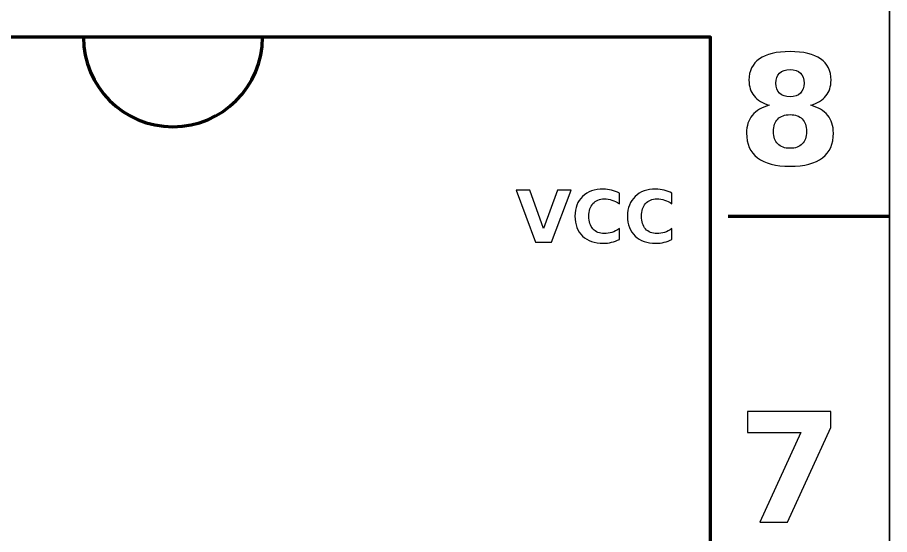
# Model space of a CAD drawing. Header units: centimetres. Extents: x -12.5 to -8.5, y -18.85 to -12.85.
# Drawn here: x -10.934 to -8.5, y -15.739 to -14.295 of the extents above; entities that cross this region are included whole.
import ezdxf

# ---------------------------------------------------------------- set-up
doc = ezdxf.new("R2010")
doc.units = ezdxf.units.CM
doc.header["$MEASUREMENT"] = 0
doc.layers.add('Layer 1', color=7, linetype='Continuous')

msp = doc.modelspace()

# ---------------------------------------------------------------- linework, layer by layer
at = {"layer": 'Layer 1', "color": 7, "lineweight": 35}
msp.add_open_spline([(-12.5, -12.85), (-12.5, -12.85), (-8.5, -12.85), (-8.5, -12.85), (-8.5, -12.85), (-8.5, -12.85), (-8.5, -18.85), (-8.5, -18.85), (-8.5, -18.85), (-8.5, -18.85), (-12.5, -18.85), (-12.5, -18.85), (-12.5, -18.85), (-12.5, -18.85), (-12.5, -12.85), (-12.5, -12.85)], degree=3, knots=[0, 0, 0, 0, 0.25, 0.25, 0.25, 0.25, 0.5, 0.5, 0.5, 0.5, 0.75, 0.75, 0.75, 0.75, 1, 1, 1, 1], dxfattribs=at)
at = {"layer": 'Layer 1', "color": 250, "lineweight": 100}
for points in [[(-12, -14.35), (-12, -14.35), (-9, -14.35), (-9, -14.35), (-9, -14.35), (-9, -14.35), (-9, -18.25), (-9, -18.25), (-9, -18.25), (-9, -18.25), (-12, -18.25), (-12, -18.25), (-12, -18.25), (-12, -18.25), (-12, -14.35), (-12, -14.35)], [(-10.5, -14.35), (-10.5, -14.35), (-10.25, -14.35), (-10.25, -14.35), (-10.25, -14.35), (-10.25, -14.48805), (-10.36195, -14.6), (-10.5, -14.6), (-10.5, -14.6), (-10.63805, -14.6), (-10.75, -14.48805), (-10.75, -14.35), (-10.75, -14.35), (-10.75, -14.35), (-10.5, -14.35), (-10.5, -14.35)]]:
    msp.add_open_spline(points, degree=3, knots=[0, 0, 0, 0, 0.25, 0.25, 0.25, 0.25, 0.5, 0.5, 0.5, 0.5, 0.75, 0.75, 0.75, 0.75, 1, 1, 1, 1], dxfattribs=at)
at = {"layer": 'Layer 1', "color": 250}
for points, knots in [([(-8.83574, -14.53999), (-8.85443, -14.53434), (-8.86855, -14.52566), (-8.87807, -14.51395), (-8.87807, -14.51395), (-8.8876, -14.50224), (-8.89232, -14.48764), (-8.89232, -14.47014), (-8.89232, -14.47014), (-8.89232, -14.4441), (-8.88259, -14.42421), (-8.86318, -14.41059), (-8.86318, -14.41059), (-8.84378, -14.39697), (-8.81521, -14.39013), (-8.7776, -14.39013), (-8.7776, -14.39013), (-8.74028, -14.39013), (-8.71184, -14.3969), (-8.69244, -14.41052), (-8.69244, -14.41052), (-8.67304, -14.42407), (-8.6633, -14.44396), (-8.6633, -14.47014), (-8.6633, -14.47014), (-8.6633, -14.48764), (-8.6681, -14.50224), (-8.67762, -14.51395), (-8.67762, -14.51395), (-8.68722, -14.52566), (-8.7014, -14.53434), (-8.7201, -14.53999), (-8.7201, -14.53999), (-8.69914, -14.54577), (-8.68334, -14.55516), (-8.67269, -14.56821), (-8.67269, -14.56821), (-8.66203, -14.58119), (-8.65667, -14.59763), (-8.65667, -14.61753), (-8.65667, -14.61753), (-8.65667, -14.64808), (-8.66683, -14.67122), (-8.68715, -14.68681), (-8.68715, -14.68681), (-8.70747, -14.70248), (-8.73767, -14.71031), (-8.7776, -14.71031), (-8.7776, -14.71031), (-8.81775, -14.71031), (-8.84801, -14.70248), (-8.86848, -14.68681), (-8.86848, -14.68681), (-8.88894, -14.67122), (-8.89917, -14.64808), (-8.89917, -14.61753), (-8.89917, -14.61753), (-8.89917, -14.59763), (-8.8938, -14.58119), (-8.88315, -14.56821), (-8.88315, -14.56821), (-8.8725, -14.55516), (-8.85669, -14.54577), (-8.83574, -14.53999)], [0, 0, 0, 0, 0.0625, 0.0625, 0.0625, 0.0625, 0.125, 0.125, 0.125, 0.125, 0.1875, 0.1875, 0.1875, 0.1875, 0.25, 0.25, 0.25, 0.25, 0.3125, 0.3125, 0.3125, 0.3125, 0.375, 0.375, 0.375, 0.375, 0.4375, 0.4375, 0.4375, 0.4375, 0.5, 0.5, 0.5, 0.5, 0.5625, 0.5625, 0.5625, 0.5625, 0.625, 0.625, 0.625, 0.625, 0.6875, 0.6875, 0.6875, 0.6875, 0.75, 0.75, 0.75, 0.75, 0.8125, 0.8125, 0.8125, 0.8125, 0.875, 0.875, 0.875, 0.875, 0.9375, 0.9375, 0.9375, 0.9375, 1, 1, 1, 1]), ([(-8.81711, -14.47818), (-8.81711, -14.49046), (-8.81372, -14.49991), (-8.80688, -14.50647), (-8.80688, -14.50647), (-8.80004, -14.51311), (-8.7903, -14.51642), (-8.7776, -14.51642), (-8.7776, -14.51642), (-8.76518, -14.51642), (-8.75559, -14.51311), (-8.74888, -14.50647), (-8.74888, -14.50647), (-8.74211, -14.49991), (-8.73872, -14.49046), (-8.73872, -14.47818), (-8.73872, -14.47818), (-8.73872, -14.4659), (-8.74211, -14.45652), (-8.74888, -14.44996), (-8.74888, -14.44996), (-8.75559, -14.4434), (-8.76518, -14.44015), (-8.7776, -14.44015), (-8.7776, -14.44015), (-8.7903, -14.44015), (-8.80004, -14.44347), (-8.80688, -14.4501), (-8.80688, -14.4501), (-8.81372, -14.45666), (-8.81711, -14.46605), (-8.81711, -14.47818)], [0, 0, 0, 0, 0.125, 0.125, 0.125, 0.125, 0.25, 0.25, 0.25, 0.25, 0.375, 0.375, 0.375, 0.375, 0.5, 0.5, 0.5, 0.5, 0.625, 0.625, 0.625, 0.625, 0.75, 0.75, 0.75, 0.75, 0.875, 0.875, 0.875, 0.875, 1, 1, 1, 1]), ([(-8.7776, -14.56623), (-8.79249, -14.56623), (-8.80399, -14.57033), (-8.81196, -14.57844), (-8.81196, -14.57844), (-8.81993, -14.58655), (-8.82396, -14.5982), (-8.82396, -14.61336), (-8.82396, -14.61336), (-8.82396, -14.62853), (-8.81993, -14.6401), (-8.81196, -14.64822), (-8.81196, -14.64822), (-8.80399, -14.65626), (-8.79249, -14.66028), (-8.7776, -14.66028), (-8.7776, -14.66028), (-8.76285, -14.66028), (-8.75157, -14.65626), (-8.74366, -14.64822), (-8.74366, -14.64822), (-8.73583, -14.6401), (-8.73188, -14.62853), (-8.73188, -14.61336), (-8.73188, -14.61336), (-8.73188, -14.59805), (-8.73583, -14.58641), (-8.74366, -14.5783), (-8.74366, -14.5783), (-8.75157, -14.57026), (-8.76285, -14.56623), (-8.7776, -14.56623)], [0, 0, 0, 0, 0.125, 0.125, 0.125, 0.125, 0.25, 0.25, 0.25, 0.25, 0.375, 0.375, 0.375, 0.375, 0.5, 0.5, 0.5, 0.5, 0.625, 0.625, 0.625, 0.625, 0.75, 0.75, 0.75, 0.75, 0.875, 0.875, 0.875, 0.875, 1, 1, 1, 1]), ([(-9.25407, -14.9148), (-9.26097, -14.91837), (-9.26817, -14.92107), (-9.27567, -14.9229), (-9.27567, -14.9229), (-9.28314, -14.92473), (-9.29097, -14.92563), (-9.2991, -14.92563), (-9.2991, -14.92563), (-9.32337, -14.92563), (-9.3426, -14.91883), (-9.3568, -14.90527), (-9.3568, -14.90527), (-9.371, -14.8917), (-9.3781, -14.8733), (-9.3781, -14.85003), (-9.3781, -14.85003), (-9.3781, -14.82673), (-9.371, -14.8083), (-9.3568, -14.79473), (-9.3568, -14.79473), (-9.3426, -14.78117), (-9.32337, -14.77437), (-9.2991, -14.77437), (-9.2991, -14.77437), (-9.29097, -14.77437), (-9.28314, -14.77527), (-9.27567, -14.7771), (-9.27567, -14.7771), (-9.26817, -14.77893), (-9.26097, -14.78163), (-9.25407, -14.7852), (-9.25407, -14.7852), (-9.25407, -14.7852), (-9.25407, -14.81537), (-9.25407, -14.81537), (-9.25407, -14.81537), (-9.26104, -14.8106), (-9.2679, -14.80713), (-9.27467, -14.80493), (-9.27467, -14.80493), (-9.28144, -14.8027), (-9.28857, -14.8016), (-9.29607, -14.8016), (-9.29607, -14.8016), (-9.30947, -14.8016), (-9.32004, -14.8059), (-9.3277, -14.8145), (-9.3277, -14.8145), (-9.3354, -14.8231), (-9.33924, -14.83493), (-9.33924, -14.85003), (-9.33924, -14.85003), (-9.33924, -14.8651), (-9.3354, -14.8769), (-9.3277, -14.8855), (-9.3277, -14.8855), (-9.32004, -14.8941), (-9.30947, -14.8984), (-9.29607, -14.8984), (-9.29607, -14.8984), (-9.28857, -14.8984), (-9.28144, -14.8973), (-9.27467, -14.89507), (-9.27467, -14.89507), (-9.2679, -14.89287), (-9.26104, -14.8894), (-9.25407, -14.88463), (-9.25407, -14.88463), (-9.25407, -14.88463), (-9.25407, -14.9148), (-9.25407, -14.9148)], [0, 0, 0, 0, 0.0555556, 0.0555556, 0.0555556, 0.0555556, 0.1111111, 0.1111111, 0.1111111, 0.1111111, 0.1666667, 0.1666667, 0.1666667, 0.1666667, 0.2222222, 0.2222222, 0.2222222, 0.2222222, 0.2777778, 0.2777778, 0.2777778, 0.2777778, 0.3333333, 0.3333333, 0.3333333, 0.3333333, 0.3888889, 0.3888889, 0.3888889, 0.3888889, 0.4444444, 0.4444444, 0.4444444, 0.4444444, 0.5, 0.5, 0.5, 0.5, 0.5555556, 0.5555556, 0.5555556, 0.5555556, 0.6111111, 0.6111111, 0.6111111, 0.6111111, 0.6666667, 0.6666667, 0.6666667, 0.6666667, 0.7222222, 0.7222222, 0.7222222, 0.7222222, 0.7777778, 0.7777778, 0.7777778, 0.7777778, 0.8333333, 0.8333333, 0.8333333, 0.8333333, 0.8888889, 0.8888889, 0.8888889, 0.8888889, 0.9444444, 0.9444444, 0.9444444, 0.9444444, 1, 1, 1, 1]), ([(-9.1073, -14.9148), (-9.1142, -14.91837), (-9.1214, -14.92107), (-9.1289, -14.9229), (-9.1289, -14.9229), (-9.13637, -14.92473), (-9.1442, -14.92563), (-9.15233, -14.92563), (-9.15233, -14.92563), (-9.1766, -14.92563), (-9.19583, -14.91883), (-9.21003, -14.90527), (-9.21003, -14.90527), (-9.22423, -14.8917), (-9.23133, -14.8733), (-9.23133, -14.85003), (-9.23133, -14.85003), (-9.23133, -14.82673), (-9.22423, -14.8083), (-9.21003, -14.79473), (-9.21003, -14.79473), (-9.19583, -14.78117), (-9.1766, -14.77437), (-9.15233, -14.77437), (-9.15233, -14.77437), (-9.1442, -14.77437), (-9.13637, -14.77527), (-9.1289, -14.7771), (-9.1289, -14.7771), (-9.1214, -14.77893), (-9.1142, -14.78163), (-9.1073, -14.7852), (-9.1073, -14.7852), (-9.1073, -14.7852), (-9.1073, -14.81537), (-9.1073, -14.81537), (-9.1073, -14.81537), (-9.11427, -14.8106), (-9.12113, -14.80713), (-9.1279, -14.80493), (-9.1279, -14.80493), (-9.13467, -14.8027), (-9.1418, -14.8016), (-9.1493, -14.8016), (-9.1493, -14.8016), (-9.1627, -14.8016), (-9.17327, -14.8059), (-9.18093, -14.8145), (-9.18093, -14.8145), (-9.18863, -14.8231), (-9.19247, -14.83493), (-9.19247, -14.85003), (-9.19247, -14.85003), (-9.19247, -14.8651), (-9.18863, -14.8769), (-9.18093, -14.8855), (-9.18093, -14.8855), (-9.17327, -14.8941), (-9.1627, -14.8984), (-9.1493, -14.8984), (-9.1493, -14.8984), (-9.1418, -14.8984), (-9.13467, -14.8973), (-9.1279, -14.89507), (-9.1279, -14.89507), (-9.12113, -14.89287), (-9.11427, -14.8894), (-9.1073, -14.88463), (-9.1073, -14.88463), (-9.1073, -14.88463), (-9.1073, -14.9148), (-9.1073, -14.9148)], [0, 0, 0, 0, 0.0555556, 0.0555556, 0.0555556, 0.0555556, 0.1111111, 0.1111111, 0.1111111, 0.1111111, 0.1666667, 0.1666667, 0.1666667, 0.1666667, 0.2222222, 0.2222222, 0.2222222, 0.2222222, 0.2777778, 0.2777778, 0.2777778, 0.2777778, 0.3333333, 0.3333333, 0.3333333, 0.3333333, 0.3888889, 0.3888889, 0.3888889, 0.3888889, 0.4444444, 0.4444444, 0.4444444, 0.4444444, 0.5, 0.5, 0.5, 0.5, 0.5555556, 0.5555556, 0.5555556, 0.5555556, 0.6111111, 0.6111111, 0.6111111, 0.6111111, 0.6666667, 0.6666667, 0.6666667, 0.6666667, 0.7222222, 0.7222222, 0.7222222, 0.7222222, 0.7777778, 0.7777778, 0.7777778, 0.7777778, 0.8333333, 0.8333333, 0.8333333, 0.8333333, 0.8888889, 0.8888889, 0.8888889, 0.8888889, 0.9444444, 0.9444444, 0.9444444, 0.9444444, 1, 1, 1, 1]), ([(-9.5419, -14.777), (-9.5419, -14.777), (-9.5041, -14.777), (-9.5041, -14.777), (-9.5041, -14.777), (-9.5041, -14.777), (-9.46544, -14.8846), (-9.46544, -14.8846), (-9.46544, -14.8846), (-9.46544, -14.8846), (-9.42687, -14.777), (-9.42687, -14.777), (-9.42687, -14.777), (-9.42687, -14.777), (-9.38907, -14.777), (-9.38907, -14.777), (-9.38907, -14.777), (-9.38907, -14.777), (-9.44307, -14.9228), (-9.44307, -14.9228), (-9.44307, -14.9228), (-9.44307, -14.9228), (-9.4879, -14.9228), (-9.4879, -14.9228), (-9.4879, -14.9228), (-9.4879, -14.9228), (-9.5419, -14.777), (-9.5419, -14.777)], [0, 0, 0, 0, 0.1428571, 0.1428571, 0.1428571, 0.1428571, 0.2857143, 0.2857143, 0.2857143, 0.2857143, 0.4285714, 0.4285714, 0.4285714, 0.4285714, 0.5714286, 0.5714286, 0.5714286, 0.5714286, 0.7142857, 0.7142857, 0.7142857, 0.7142857, 0.8571429, 0.8571429, 0.8571429, 0.8571429, 1, 1, 1, 1]), ([(-8.8967, -15.3957), (-8.8967, -15.3957), (-8.66415, -15.3957), (-8.66415, -15.3957), (-8.66415, -15.3957), (-8.66415, -15.3957), (-8.66415, -15.44058), (-8.66415, -15.44058), (-8.66415, -15.44058), (-8.66415, -15.44058), (-8.78444, -15.70431), (-8.78444, -15.70431), (-8.78444, -15.70431), (-8.78444, -15.70431), (-8.86198, -15.70431), (-8.86198, -15.70431), (-8.86198, -15.70431), (-8.86198, -15.70431), (-8.74804, -15.45419), (-8.74804, -15.45419), (-8.74804, -15.45419), (-8.74804, -15.45419), (-8.8967, -15.45419), (-8.8967, -15.45419), (-8.8967, -15.45419), (-8.8967, -15.45419), (-8.8967, -15.3957), (-8.8967, -15.3957)], [0, 0, 0, 0, 0.1428571, 0.1428571, 0.1428571, 0.1428571, 0.2857143, 0.2857143, 0.2857143, 0.2857143, 0.4285714, 0.4285714, 0.4285714, 0.4285714, 0.5714286, 0.5714286, 0.5714286, 0.5714286, 0.7142857, 0.7142857, 0.7142857, 0.7142857, 0.8571429, 0.8571429, 0.8571429, 0.8571429, 1, 1, 1, 1])]:
    msp.add_open_spline(points, degree=3, knots=knots, dxfattribs=at)
at = {"layer": 'Layer 1', "color": 250, "lineweight": 106}
msp.add_open_spline([(-8.95, -14.85), (-8.95, -14.85), (-8.50001, -14.84998), (-8.50001, -14.84998)], degree=3, dxfattribs=at)

doc.saveas('drawing.dxf')
